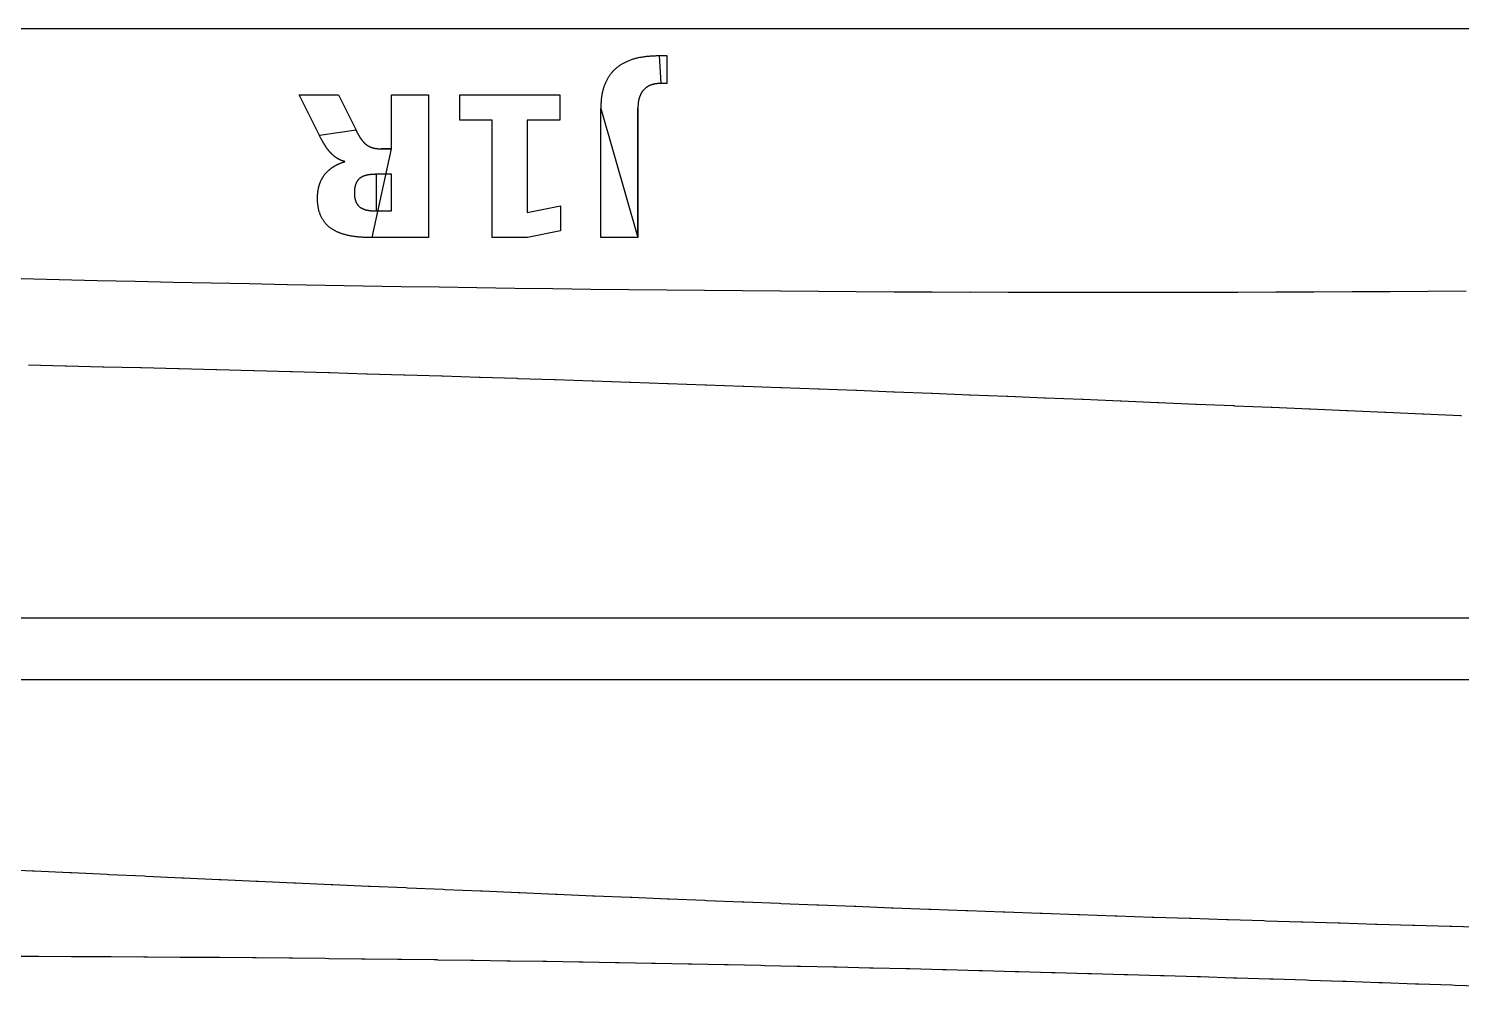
# Model space of a CAD drawing. Extents: x 27 to 271, y 44 to 138.
# Drawn here: x 166.63 to 197.56, y 117.16 to 137.85 of the extents above; entities that cross this region are included whole.
import ezdxf

# ---------------------------------------------------------------- set-up
doc = ezdxf.new("R2010")
doc.units = 0
doc.layers.add('jig_layer', color=7, linetype='CONTINUOUS')
doc.layers.add('jig_number_layer', color=7, linetype='CONTINUOUS')

msp = doc.modelspace()

# ---------------------------------------------------------------- linework, layer by layer
at = {"layer": 'jig_layer', "color": 7}
for points in [[(80.734851, 137.845074), (230.645521, 137.845074), (230.645521, 132.948939)], [(168.932713, 132.38264), (168.112415, 132.401267), (167.291916, 132.420402), (166.471216, 132.440468)], [(171.393316, 132.330737), (170.573113, 132.347388), (169.75291, 132.364632), (168.932713, 132.382497)], [(173.03321, 132.299523), (172.213312, 132.314763), (171.393316, 132.33085)], [(176.311616, 132.245701), (175.492215, 132.258118), (174.672617, 132.271101), (173.856311, 132.285014), (173.852925, 132.284961), (173.03321, 132.299636)], [(179.588216, 132.20295), (178.769016, 132.212545), (177.949916, 132.223016), (177.130814, 132.233938), (176.311616, 132.245847)], [(182.044512, 132.178537), (181.226516, 132.185875), (180.407316, 132.194088), (179.588216, 132.203062)], [(183.683509, 132.165919), (182.864514, 132.171846), (182.044512, 132.178647)], [(185.32151, 132.156126), (184.501516, 132.160642), (183.683509, 132.165778)], [(186.958515, 132.149183), (186.140513, 132.152288), (185.32151, 132.156239)], [(187.781514, 132.146816), (187.778523, 132.146787), (186.958515, 132.14961)], [(188.597515, 132.14515), (187.781514, 132.147973)], [(190.236515, 132.144134), (189.416512, 132.144276), (188.597515, 132.144276)], [(191.055509, 132.144724), (190.236515, 132.144724)], [(191.873516, 132.145994), (191.055509, 132.145994)], [(192.741513, 132.148026), (191.873516, 132.145204)], [(193.562512, 132.150597), (192.741513, 132.147775)], [(194.383513, 132.153868), (193.562512, 132.150482)], [(195.204515, 132.157986), (194.383513, 132.153753)], [(196.847516, 132.1686), (196.026512, 132.162956), (195.204515, 132.158102)], [(197.668512, 132.17495), (196.847516, 132.168741)], [(166.631363, 130.580451), (167.422663, 130.562558), (167.443068, 130.562276)], [(167.443063, 130.562149), (168.234563, 130.543635), (168.255053, 130.543364)], [(168.255061, 130.543252), (169.046663, 130.523948), (169.067153, 130.523668)], [(169.067158, 130.523552), (169.858859, 130.503656), (169.879264, 130.503091), (170.671061, 130.482546), (170.69155, 130.482266)], [(170.691562, 130.48215), (171.48326, 130.460843), (171.503749, 130.460278), (172.295563, 130.438519), (172.316053, 130.437954), (173.108058, 130.415602), (173.128463, 130.415038), (173.92046, 130.392093), (173.94095, 130.391529), (174.733159, 130.367992), (174.753648, 130.367427), (175.545758, 130.343212), (175.566248, 130.342648), (176.358558, 130.31801), (176.379048, 130.317446), (177.171658, 130.292102), (177.192147, 130.291538), (177.984748, 130.265714), (178.005238, 130.26515), (178.797842, 130.238536), (178.818331, 130.237972), (179.61093, 130.21085), (179.631419, 130.210286), (180.424119, 130.182656), (180.444608, 130.182092)], [(249.199603, 128.501659), (249.444262, 128.533352), (249.684263, 128.529683), (249.684263, 127.112959), (254.004267, 127.112959), (254.004267, 125.112963), (105.470063, 125.112963), (105.470063, 130.014054)], [(180.444659, 130.181951), (181.237458, 130.153954), (181.257948, 130.15339), (182.051048, 130.124857), (182.071538, 130.124293)], [(182.07156, 130.124152), (182.864661, 130.09515), (182.885151, 130.094586)], [(182.885159, 130.09445), (183.67846, 130.064851), (183.699063, 130.064287)], [(183.699063, 130.064151), (184.492657, 130.034154), (184.513147, 130.033589)], [(184.513158, 130.033448), (185.30706, 130.002852), (185.32755, 130.002288)], [(185.327558, 130.002152), (186.121559, 129.971054), (186.142162, 129.97049)], [(186.142162, 129.970355), (186.93636, 129.938751), (186.95685, 129.938187)], [(186.956858, 129.938051), (187.751161, 129.905951), (187.771651, 129.905387)], [(187.771659, 129.905251), (188.566163, 129.872748), (188.586765, 129.872748)], [(188.586759, 129.871963), (189.381562, 129.839138), (189.402051, 129.839138)], [(189.402062, 129.838458), (190.197063, 129.805356), (190.217552, 129.805356)], [(190.21756, 129.80454), (191.01286, 129.771151), (191.033462, 129.771151)], [(191.033459, 129.770445), (191.829061, 129.736745), (191.849663, 129.736745)], [(191.84966, 129.735958), (192.645462, 129.702066), (192.666064, 129.702066)], [(192.666061, 129.701244), (193.462061, 129.666954), (193.482663, 129.666954)], [(193.48266, 129.666164), (194.278761, 129.631451), (194.299363, 129.631451)], [(194.29936, 129.630663), (195.09556, 129.595634), (195.116162, 129.595634)], [(195.116162, 129.594849), (195.91226, 129.559653), (195.93275, 129.559653)], [(195.932758, 129.558863), (196.728563, 129.523557), (196.749052, 129.523557)], [(196.74906, 129.522654), (197.544461, 129.487348), (197.564951, 129.487348)], [(126.309095, 120.724359), (125.593187, 120.695056), (125.557195, 120.69421), (124.84759, 120.65916), (124.811993, 120.658032), (124.110857, 120.616858), (124.07587, 120.615447), (123.386255, 120.567661), (123.352015, 120.565686), (122.677674, 120.511163), (122.644501, 120.508905), (121.991467, 120.447062), (121.959717, 120.444522), (121.334781, 120.375061), (121.30486, 120.372155), (121.124895, 120.348843), (120.884899, 120.352455), (120.884899, 121.784242), (116.564881, 121.784242), (116.564881, 123.784241), (263.433094, 123.784241), (263.433094, 118.876145)], [(184.453589, 118.881558), (183.687093, 118.911556), (183.648189, 118.912967), (182.88149, 118.943461), (182.842594, 118.944872), (182.075794, 118.975756), (182.036991, 118.977167), (181.269987, 119.008561), (181.231091, 119.009972), (180.463791, 119.04166), (180.424892, 119.043071), (179.657494, 119.075061), (179.618589, 119.076472), (178.850891, 119.108657), (178.811894, 119.110068), (178.043792, 119.142659), (178.004893, 119.14407), (177.236591, 119.176963), (177.197588, 119.178374), (176.42919, 119.211558), (176.39019, 119.212969), (175.621693, 119.246559), (175.58269, 119.248253), (174.814095, 119.281854), (174.775094, 119.283547), (174.006595, 119.317453), (173.96769, 119.318865), (173.19949, 119.353059), (173.160591, 119.354752), (172.392794, 119.388861), (172.35389, 119.390555), (171.586294, 119.424757), (171.547389, 119.42645), (170.77999, 119.460859), (170.741094, 119.462552), (169.974093, 119.49726), (169.935189, 119.498953), (169.168394, 119.533763), (169.129594, 119.535456), (168.363087, 119.570463), (168.324287, 119.572156), (167.558093, 119.607265), (167.519294, 119.608958), (166.753393, 119.644064), (166.714593, 119.645757), (165.948893, 119.680865)], [(185.258795, 118.850757), (184.492389, 118.880257), (184.453589, 118.881668)], [(186.063791, 118.820358), (185.297693, 118.849458), (185.258795, 118.85087)], [(186.868494, 118.790559), (186.102687, 118.819057), (186.063791, 118.820469)], [(194.908495, 118.521259), (194.143892, 118.544571), (194.105093, 118.5457), (193.340191, 118.569463), (193.301394, 118.570592), (192.536293, 118.594976), (192.49749, 118.596105), (191.732292, 118.621081), (191.693495, 118.62221), (190.928394, 118.647892), (190.889594, 118.649021), (190.124393, 118.675183), (190.085593, 118.676312), (189.32039, 118.702982), (189.28159, 118.704111), (188.516192, 118.731261), (188.477392, 118.73239), (187.711791, 118.759935), (187.672991, 118.761346), (186.907294, 118.789258), (186.868494, 118.790669)], [(195.712091, 118.497454), (194.947294, 118.520257), (194.908495, 118.521386)], [(196.515493, 118.474258), (195.750891, 118.496469), (195.712091, 118.497598)], [(202.136894, 118.329354), (201.37269, 118.347247), (201.333995, 118.348093), (200.569793, 118.366551), (200.531092, 118.367397), (199.766789, 118.386645), (199.728091, 118.387492), (198.963692, 118.407332), (198.924988, 118.408179), (198.160694, 118.428724), (198.121891, 118.429571), (197.357393, 118.450738), (197.318689, 118.451584), (196.55409, 118.473231), (196.515493, 118.47436)], [(165.988611, 117.812574), (166.063608, 117.812678), (166.771608, 117.809856)], [(166.771608, 117.809975), (166.846611, 117.809975), (167.554608, 117.806673), (167.629611, 117.80658), (168.338607, 117.802685), (168.413611, 117.80258), (169.120608, 117.79798), (169.195603, 117.797876), (169.903611, 117.792683), (169.978606, 117.792477), (170.687611, 117.786691), (170.762608, 117.786409), (171.469603, 117.779974), (171.544609, 117.779695)], [(171.544609, 117.779579), (172.253207, 117.77258), (172.328309, 117.772016), (173.036411, 117.76448), (173.111612, 117.763916), (173.819608, 117.75559), (173.894809, 117.755026), (174.602803, 117.745995), (174.678004, 117.74543), (175.386009, 117.735807), (175.46121, 117.735242)], [(175.46121, 117.735079), (176.169312, 117.724975), (176.24451, 117.724128), (176.952811, 117.713489), (177.028009, 117.712642), (177.736407, 117.701297), (177.811611, 117.70045), (178.520211, 117.688484), (178.595409, 117.687355)], [(178.595409, 117.687476), (179.30401, 117.674974), (179.379208, 117.673845), (180.087911, 117.660665), (180.16321, 117.659536), (180.872011, 117.645764), (180.94721, 117.644635), (181.656208, 117.630185), (181.731409, 117.629056), (182.440411, 117.613985), (182.51571, 117.612574), (183.224706, 117.597179), (183.299907, 117.595768), (184.00901, 117.579766), (184.084307, 117.578355), (184.793611, 117.56176), (184.86891, 117.560349), (185.578208, 117.542964), (185.653511, 117.541553), (186.363006, 117.523576), (186.438311, 117.521882), (187.14781, 117.503453), (187.223109, 117.50176), (187.93261, 117.482738), (188.007811, 117.481045), (188.717504, 117.461487), (188.79281, 117.459793)], [(188.79281, 117.45968), (189.502508, 117.439586), (189.57761, 117.437611), (190.287303, 117.417093), (190.362806, 117.415118), (191.072705, 117.394007), (191.148109, 117.392032), (191.857811, 117.370414), (191.933206, 117.368438)], [(191.933206, 117.368277), (192.64321, 117.346179), (192.718608, 117.344204)], [(192.718608, 117.344079), (193.428905, 117.321389), (193.504208, 117.319413)], [(193.504208, 117.319278), (194.214507, 117.296079), (194.289909, 117.293821), (195.00011, 117.270086), (195.075505, 117.267829), (195.785805, 117.243586), (195.861206, 117.241328), (196.571506, 117.216492), (196.646907, 117.214235), (197.357407, 117.189117), (197.432809, 117.186577), (198.143506, 117.161149), (198.218908, 117.158609)]]:
    msp.add_lwpolyline(points, dxfattribs=at)
at = {"layer": 'jig_number_layer', "color": 7}
for points in [[(180.249762, 137.264156), (180.41099, 137.264156), (180.41099, 136.662642), (180.28697, 136.662642), (180.249762, 137.264156), (180.249762, 137.264156), (180.249762, 137.264156), (180.249762, 137.264156)], [(172.907573, 135.540233), (172.475553, 136.41666), (173.323052, 136.41666), (173.699257, 135.649786), (172.907573, 135.540233), (172.907573, 135.540233), (172.907573, 135.540233), (172.907573, 135.540233)], [(174.466134, 135.248774), (174.466134, 136.41666), (175.26195, 136.41666), (175.26195, 133.330552), (174.046523, 133.330552), (174.466134, 135.248774), (174.466134, 135.248774), (174.466134, 135.248774), (174.466134, 135.248774)], [(178.097953, 135.866826), (177.395152, 135.866826), (177.395152, 133.872116), (178.11656, 134.020943), (178.11656, 133.479379), (177.39929, 133.330552), (176.642742, 133.330552), (176.642742, 135.866826), (175.939947, 135.866826), (175.939947, 136.41666), (178.097953, 136.41666), (178.097953, 135.866826), (178.097953, 135.866826), (178.097953, 135.866826), (178.097953, 135.866826), (178.097953, 135.866826), (178.097953, 135.866826)], [(179.784671, 133.330552), (178.988858, 133.330552), (178.988858, 136.11694), (179.784671, 133.330552), (179.784671, 133.330552), (179.784671, 133.330552), (179.784671, 133.330552)], [(179.784671, 136.11694), (179.784671, 133.330552), (179.784671, 133.330552), (179.784671, 136.11694), (179.784671, 136.11694), (179.784671, 136.11694), (179.784671, 136.11694)], [(174.240822, 135.248774), (174.466134, 135.248774), (174.466134, 135.248774), (174.240822, 135.248774), (174.240822, 135.248774), (174.240822, 135.248774), (174.240822, 135.248774)], [(174.131269, 133.907259), (174.466134, 133.907259), (174.466134, 134.698937), (174.131269, 134.698937), (174.131269, 134.698937), (174.131269, 133.907259), (174.131269, 133.907259), (174.131269, 133.907259), (174.131269, 133.907259)]]:
    msp.add_lwpolyline(points, close=True, dxfattribs=at)
for points, knots in [([(178.988858, 136.11694), (178.989441, 136.130075), (178.990605, 136.156347), (178.992653, 136.195741), (178.994962, 136.235087), (178.997718, 136.274369), (179.001053, 136.313572), (179.005154, 136.352683), (179.010186, 136.391665), (179.016262, 136.430475), (179.023218, 136.467369), (179.031018, 136.502309), (179.039445, 136.53531), (179.048915, 136.568052), (179.059449, 136.600489), (179.07104, 136.632588), (179.083717, 136.66428), (179.097471, 136.695528), (179.11234, 136.726268), (179.127908, 136.755706), (179.144102, 136.783826), (179.160816, 136.810646), (179.178454, 136.836858), (179.197004, 136.862424), (179.216451, 136.887306), (179.23678, 136.911451), (179.257975, 136.934819), (179.280018, 136.957365), (179.303118, 136.97925), (179.32728, 137.000407), (179.352473, 137.020796), (179.378424, 137.040247), (179.405077, 137.058751), (179.432366, 137.076328), (179.460238, 137.092982), (179.488652, 137.108717), (179.517551, 137.123566), (179.548174, 137.138137), (179.58055, 137.152303), (179.614688, 137.165944), (179.649226, 137.178509), (179.684124, 137.190007), (179.719331, 137.200478), (179.754804, 137.209956), (179.790512, 137.218443), (179.826416, 137.225981), (179.864618, 137.232997), (179.905128, 137.239302), (179.947921, 137.244847), (179.990844, 137.24942), (180.033863, 137.253149), (180.076949, 137.25619), (180.120095, 137.258662), (180.163288, 137.260716), (180.206519, 137.262509), (180.235344, 137.263603), (180.249757, 137.264151)], [0, 0, 0, 0, 0.039444, 0.078893, 0.118341, 0.157683, 0.197024, 0.236369, 0.27565, 0.314928, 0.354203, 0.388257, 0.422312, 0.456368, 0.49049, 0.52461, 0.558732, 0.59287, 0.627012, 0.661151, 0.69275, 0.724343, 0.755937, 0.787511, 0.819084, 0.850657, 0.88218, 0.913706, 0.945228, 0.97762, 1.010026, 1.042434, 1.074893, 1.107345, 1.139795, 1.172282, 1.204767, 1.237252, 1.274008, 1.310765, 1.347522, 1.384248, 1.420975, 1.457703, 1.494386, 1.531069, 1.567752, 1.610896, 1.654044, 1.697193, 1.740386, 1.783577, 1.826767, 1.870033, 1.913301, 1.956571, 1.956571, 1.956571, 1.956571]), ([(180.28697, 136.662642), (180.281306, 136.66236), (180.269977, 136.661795), (180.252985, 136.660886), (180.236015, 136.659853), (180.219074, 136.658629), (180.202171, 136.657153), (180.185307, 136.655374), (180.168499, 136.653185), (180.15177, 136.650511), (180.13583, 136.647432), (180.120689, 136.644008), (180.106352, 136.640275), (180.092137, 136.636072), (180.078053, 136.63142), (180.06412, 136.626303), (180.050363, 136.620727), (180.036807, 136.614671), (180.023479, 136.60813), (180.010682, 136.601264), (179.998413, 136.594115), (179.986677, 136.586703), (179.975209, 136.578891), (179.964012, 136.570694), (179.953117, 136.562107), (179.942524, 136.553151), (179.932268, 136.54382), (179.922346, 136.534145), (179.912664, 136.524022), (179.903277, 136.513423), (179.894174, 136.502385), (179.88547, 136.491024), (179.87717, 136.479359), (179.869255, 136.467426), (179.861738, 136.455236), (179.85462, 136.442807), (179.847888, 136.430162), (179.841337, 136.416843), (179.834981, 136.402862), (179.828886, 136.388206), (179.823262, 136.373365), (179.8181, 136.35836), (179.813379, 136.343214), (179.8091, 136.327945), (179.805258, 136.312569), (179.801852, 136.2971), (179.798702, 136.280725), (179.795864, 136.26344), (179.793378, 136.245252), (179.791381, 136.226995), (179.789606, 136.20871), (179.788293, 136.190379), (179.787198, 136.172027), (179.786196, 136.153656), (179.78547, 136.135257), (179.784939, 136.122991), (179.784674, 136.116858)], [0, 0, 0, 0, 0.017014, 0.034031, 0.051048, 0.068017, 0.084984, 0.101949, 0.118887, 0.135826, 0.152765, 0.167581, 0.18239, 0.197202, 0.212042, 0.22688, 0.241722, 0.256567, 0.271411, 0.286253, 0.300126, 0.314002, 0.327886, 0.341747, 0.355621, 0.369496, 0.383353, 0.397207, 0.411063, 0.425367, 0.439673, 0.453976, 0.468292, 0.482614, 0.496929, 0.511248, 0.525575, 0.5399, 0.555769, 0.57164, 0.587509, 0.603376, 0.619236, 0.635096, 0.650941, 0.666775, 0.682609, 0.700962, 0.719318, 0.737672, 0.756056, 0.774429, 0.792801, 0.81121, 0.829624, 0.84804, 0.84804, 0.84804, 0.84804]), ([(174.046523, 133.330552), (174.032772, 133.330928), (174.005269, 133.33168), (173.964019, 133.332923), (173.922789, 133.334385), (173.881588, 133.33621), (173.840416, 133.338337), (173.799282, 133.341), (173.758202, 133.344301), (173.717192, 133.348299), (173.678667, 133.352837), (173.642632, 133.357824), (173.609084, 133.363132), (173.575643, 133.369127), (173.54233, 133.375833), (173.509169, 133.383292), (173.476184, 133.391549), (173.4434, 133.40062), (173.410853, 133.410547), (173.380437, 133.420708), (173.352144, 133.431), (173.325933, 133.441265), (173.300019, 133.452235), (173.274446, 133.463952), (173.249258, 133.476448), (173.224508, 133.48977), (173.200246, 133.50395), (173.176537, 133.519023), (173.154182, 133.534497), (173.133184, 133.550304), (173.113487, 133.56631), (173.094406, 133.583057), (173.075967, 133.600518), (173.05822, 133.618691), (173.041201, 133.637536), (173.024955, 133.657033), (173.009519, 133.677161), (172.994752, 133.698159), (172.980745, 133.720038), (172.967505, 133.742747), (172.955192, 133.765989), (172.943804, 133.78971), (172.933293, 133.813843), (172.923675, 133.838348), (172.914905, 133.863172), (172.906979, 133.888284), (172.899524, 133.914855), (172.892666, 133.942893), (172.886507, 133.972385), (172.881296, 134.002058), (172.877054, 134.03188), (172.873671, 134.061808), (172.871153, 134.091827), (172.869323, 134.121903), (172.868414, 134.152026), (172.868196, 134.179261), (172.868432, 134.203597), (172.868979, 134.225027), (172.869899, 134.246432), (172.871242, 134.267807), (172.873031, 134.289143), (172.875245, 134.310443), (172.877982, 134.331677), (172.881053, 134.352858), (172.884535, 134.373311), (172.888373, 134.393036), (172.892523, 134.412031), (172.897104, 134.430927), (172.902123, 134.449714), (172.907606, 134.468373), (172.913551, 134.486886), (172.919968, 134.505241), (172.926865, 134.523423), (172.934133, 134.541088), (172.941725, 134.558238), (172.949639, 134.57486), (172.957982, 134.591272), (172.96675, 134.607461), (172.975964, 134.623399), (172.98558, 134.639094), (172.995635, 134.654507), (173.006086, 134.669655), (173.01696, 134.68451), (173.028251, 134.699063), (173.039927, 134.71332), (173.051991, 134.727255), (173.06442, 134.740868), (173.077197, 134.754155), (173.090318, 134.76711), (173.10377, 134.779723), (173.117532, 134.792), (173.131901, 134.804221), (173.146921, 134.816312), (173.162572, 134.828277), (173.178519, 134.839835), (173.194757, 134.850977), (173.21127, 134.861705), (173.228031, 134.872028), (173.245038, 134.88192), (173.262275, 134.891381), (173.280355, 134.900745), (173.299304, 134.90994), (173.319102, 134.91897), (173.339099, 134.927595), (173.359228, 134.935845), (173.379607, 134.94381), (173.399619, 134.951513), (173.421474, 134.959102), (173.436792, 134.966364), (173.470934, 134.97312), (173.448359, 134.977284), (173.438197, 134.98079), (173.42594, 134.984332), (173.414292, 134.988003), (173.402545, 134.991797), (173.390907, 134.995774), (173.379348, 134.99998), (173.367899, 135.00444), (173.356492, 135.009189), (173.34518, 135.014323), (173.333949, 135.019783), (173.32286, 135.025548), (173.311918, 135.031609), (173.301116, 135.037939), (173.290462, 135.044517), (173.279964, 135.051348), (173.269604, 135.058401), (173.259234, 135.065817), (173.24883, 135.073546), (173.238424, 135.081625), (173.228179, 135.089901), (173.218104, 135.09838), (173.208188, 135.10704), (173.198427, 135.115871), (173.188822, 135.124869), (173.179363, 135.13402), (173.169658, 135.143747), (173.159698, 135.154039), (173.149515, 135.164924), (173.139519, 135.175982), (173.129689, 135.187191), (173.120035, 135.198553), (173.11054, 135.210052), (173.10122, 135.221694), (173.092049, 135.23345), (173.082474, 135.246042), (173.072537, 135.259498), (173.062259, 135.27383), (173.052182, 135.288303), (173.04229, 135.3029), (173.032593, 135.317628), (173.023061, 135.332461), (173.013725, 135.347418), (173.004544, 135.362469), (172.995025, 135.378447), (172.985202, 135.395374), (172.975081, 135.413247), (172.965132, 135.431218), (172.955321, 135.449267), (172.945626, 135.467379), (172.936041, 135.485552), (172.926504, 135.503751), (172.917032, 135.521987), (172.910735, 135.534155), (172.907587, 135.540239)], [0, 0, 0, 0, 0.04127, 0.082539, 0.123808, 0.165037, 0.206262, 0.247487, 0.28869, 0.329893, 0.371094, 0.405057, 0.43902, 0.472985, 0.50697, 0.540957, 0.574944, 0.608969, 0.642994, 0.677015, 0.705159, 0.733306, 0.761452, 0.789572, 0.81768, 0.84579, 0.873879, 0.901967, 0.930052, 0.955421, 0.980797, 1.006175, 1.031567, 1.056963, 1.082359, 1.107722, 1.13308, 1.158434, 1.18471, 1.210991, 1.237272, 1.263595, 1.289912, 1.316225, 1.34255, 1.368879, 1.395209, 1.425329, 1.455454, 1.48558, 1.515693, 1.545807, 1.575922, 1.606058, 1.636189, 1.66632, 1.687762, 1.709196, 1.73063, 1.752032, 1.773443, 1.794857, 1.816272, 1.837667, 1.859061, 1.878507, 1.897946, 1.917384, 1.936833, 1.956277, 1.975721, 1.995161, 2.014605, 2.03405, 2.052459, 2.070866, 2.089272, 2.107686, 2.126093, 2.144494, 2.162897, 2.181296, 2.199698, 2.218119, 2.236546, 2.254977, 2.273407, 2.291839, 2.310274, 2.328715, 2.347155, 2.365596, 2.385297, 2.404994, 2.424692, 2.444378, 2.464067, 2.483761, 2.503425, 2.523084, 2.542744, 2.564503, 2.586262, 2.608023, 2.629812, 2.651597, 2.67338, 2.695199, 2.717022, 2.738847, 2.751101, 2.763445, 2.775792, 2.788106, 2.800421, 2.812733, 2.825027, 2.837311, 2.849594, 2.862088, 2.874574, 2.887053, 2.899578, 2.912098, 2.924607, 2.937139, 2.949669, 2.962203, 2.975383, 2.98855, 3.001722, 3.014889, 3.028051, 3.041217, 3.054375, 3.067533, 3.080699, 3.095593, 3.110499, 3.125413, 3.140312, 3.155222, 3.17014, 3.185049, 3.19996, 3.214867, 3.232505, 3.250141, 3.267776, 3.285409, 3.303039, 3.320675, 3.338304, 3.355933, 3.373563, 3.3941, 3.414642, 3.435182, 3.455723, 3.47627, 3.496813, 3.517359, 3.537911, 3.55846, 3.55846, 3.55846, 3.55846]), ([(173.699257, 135.649786), (173.70195, 135.644595), (173.707333, 135.634215), (173.715454, 135.618671), (173.723626, 135.603157), (173.731882, 135.587693), (173.740259, 135.572303), (173.748756, 135.556982), (173.757451, 135.541774), (173.766345, 135.52668), (173.774951, 135.512579), (173.783247, 135.499459), (173.791191, 135.487298), (173.799329, 135.475265), (173.807666, 135.463366), (173.816207, 135.45161), (173.824982, 135.440022), (173.833975, 135.428595), (173.843196, 135.417344), (173.852086, 135.406965), (173.860599, 135.397427), (173.868689, 135.388694), (173.876967, 135.380144), (173.885415, 135.37177), (173.89407, 135.363618), (173.902924, 135.355692), (173.911988, 135.348013), (173.92126, 135.340605), (173.930497, 135.333684), (173.939683, 135.32725), (173.948772, 135.321242), (173.958033, 135.315489), (173.967467, 135.310013), (173.977047, 135.30478), (173.986766, 135.299804), (173.996614, 135.295083), (174.006583, 135.290619), (174.016983, 135.286304), (174.027798, 135.282108), (174.039047, 135.278098), (174.050391, 135.274368), (174.061833, 135.270958), (174.073347, 135.267819), (174.084941, 135.264995), (174.096567, 135.262336), (174.10828, 135.260127), (174.120532, 135.258047), (174.133355, 135.256289), (174.146708, 135.25463), (174.160098, 135.253244), (174.173526, 135.252246), (174.186966, 135.251353), (174.200412, 135.250406), (174.213888, 135.249944), (174.227364, 135.249352), (174.236351, 135.24898), (174.240845, 135.248793)], [0, 0, 0, 0, 0.017542, 0.035079, 0.052615, 0.070146, 0.087667, 0.105181, 0.122703, 0.14022, 0.157737, 0.172262, 0.186785, 0.201312, 0.215841, 0.23037, 0.244902, 0.259446, 0.27399, 0.28854, 0.30044, 0.312342, 0.324251, 0.336139, 0.348023, 0.359916, 0.371786, 0.383657, 0.395514, 0.406407, 0.417299, 0.428194, 0.43911, 0.450019, 0.460938, 0.471862, 0.48278, 0.493703, 0.505636, 0.517578, 0.529528, 0.541454, 0.553391, 0.565327, 0.577251, 0.589164, 0.60108, 0.61453, 0.62799, 0.641446, 0.654908, 0.668382, 0.681858, 0.695339, 0.708831, 0.722324, 0.722324, 0.722324, 0.722324]), ([(174.131269, 134.698937), (174.125662, 134.698751), (174.114448, 134.698378), (174.097629, 134.697787), (174.08081, 134.697325), (174.064018, 134.696377), (174.047234, 134.69545), (174.030465, 134.694324), (174.013734, 134.692767), (173.997027, 134.690994), (173.981386, 134.68896), (173.966824, 134.686685), (173.953328, 134.684294), (173.939884, 134.681612), (173.926512, 134.678564), (173.913217, 134.675185), (173.900018, 134.671425), (173.886927, 134.667287), (173.87396, 134.662753), (173.861883, 134.658088), (173.850681, 134.653371), (173.840346, 134.648651), (173.830165, 134.643624), (173.820162, 134.638263), (173.810348, 134.632569), (173.80077, 134.626497), (173.791431, 134.620081), (173.782373, 134.613295), (173.773756, 134.606226), (173.765573, 134.598914), (173.757835, 134.59137), (173.75039, 134.583527), (173.743285, 134.575365), (173.736506, 134.566923), (173.730048, 134.558233), (173.723928, 134.5493), (173.71817, 134.540132), (173.712536, 134.530407), (173.707106, 134.520092), (173.701905, 134.509193), (173.697131, 134.498096), (173.692756, 134.486834), (173.688761, 134.475431), (173.685111, 134.463914), (173.681845, 134.45228), (173.678891, 134.44056), (173.676064, 134.42802), (173.67346, 134.414651), (173.671099, 134.400463), (173.66906, 134.386231), (173.667533, 134.371935), (173.666188, 134.357624), (173.665196, 134.343275), (173.664526, 134.328906), (173.664185, 134.314522), (173.664088, 134.300188), (173.664188, 134.285903), (173.664526, 134.271673), (173.665201, 134.257457), (173.666167, 134.243265), (173.667379, 134.229094), (173.669089, 134.214974), (173.670963, 134.20087), (173.673386, 134.186846), (173.676004, 134.173631), (173.678847, 134.161247), (173.681777, 134.149667), (173.685061, 134.138185), (173.68868, 134.126806), (173.692679, 134.115556), (173.697076, 134.10446), (173.701851, 134.093521), (173.70705, 134.082783), (173.712478, 134.072621), (173.718119, 134.063049), (173.723896, 134.054037), (173.73002, 134.045252), (173.736484, 134.036709), (173.74328, 134.028424), (173.750392, 134.020418), (173.757812, 134.012712), (173.765541, 134.005329), (173.773715, 133.99815), (173.782342, 133.991216), (173.791422, 133.984566), (173.800771, 133.978286), (173.810356, 133.972358), (173.820169, 133.966794), (173.830169, 133.961556), (173.840341, 133.95665), (173.850661, 133.952057), (173.861855, 133.94746), (173.873934, 133.942906), (173.886916, 133.938481), (173.900013, 133.934431), (173.913212, 133.930758), (173.926505, 133.927453), (173.939873, 133.924478), (173.953305, 133.921821), (173.966791, 133.91949), (173.981344, 133.917297), (173.996981, 133.915348), (174.013681, 133.913516), (174.030426, 133.912049), (174.047189, 133.910793), (174.063974, 133.909855), (174.080774, 133.909122), (174.09758, 133.908381), (174.114403, 133.907942), (174.125615, 133.907599), (174.131221, 133.907428)], [0, 0, 0, 0, 0.016831, 0.033661, 0.05049, 0.067302, 0.084112, 0.10092, 0.117719, 0.134519, 0.15132, 0.16503, 0.178732, 0.192437, 0.206152, 0.219871, 0.233587, 0.247319, 0.261052, 0.274791, 0.286151, 0.297512, 0.30887, 0.320209, 0.331554, 0.342901, 0.354223, 0.365536, 0.376844, 0.387648, 0.39845, 0.409255, 0.420081, 0.430905, 0.441728, 0.452553, 0.46338, 0.4742, 0.486265, 0.498338, 0.510419, 0.522497, 0.534579, 0.546659, 0.558737, 0.570824, 0.582915, 0.597299, 0.611677, 0.626059, 0.640424, 0.654803, 0.669182, 0.683568, 0.697954, 0.712342, 0.726571, 0.740806, 0.755043, 0.769262, 0.78348, 0.797705, 0.811927, 0.82616, 0.840391, 0.852337, 0.864274, 0.876222, 0.888157, 0.900092, 0.912033, 0.923958, 0.935889, 0.947815, 0.958511, 0.969214, 0.979921, 0.99063, 1.001343, 1.012062, 1.022745, 1.033429, 1.044119, 1.055371, 1.066622, 1.077872, 1.089151, 1.100424, 1.111708, 1.123009, 1.1343, 1.145588, 1.159307, 1.173022, 1.186728, 1.200428, 1.21412, 1.227816, 1.241509, 1.255192, 1.268869, 1.285658, 1.302463, 1.319267, 1.336083, 1.35289, 1.369698, 1.386531, 1.403356, 1.420183, 1.420183, 1.420183, 1.420183])]:
    msp.add_open_spline(points, degree=3, knots=knots, dxfattribs=at)

doc.saveas('drawing.dxf')
